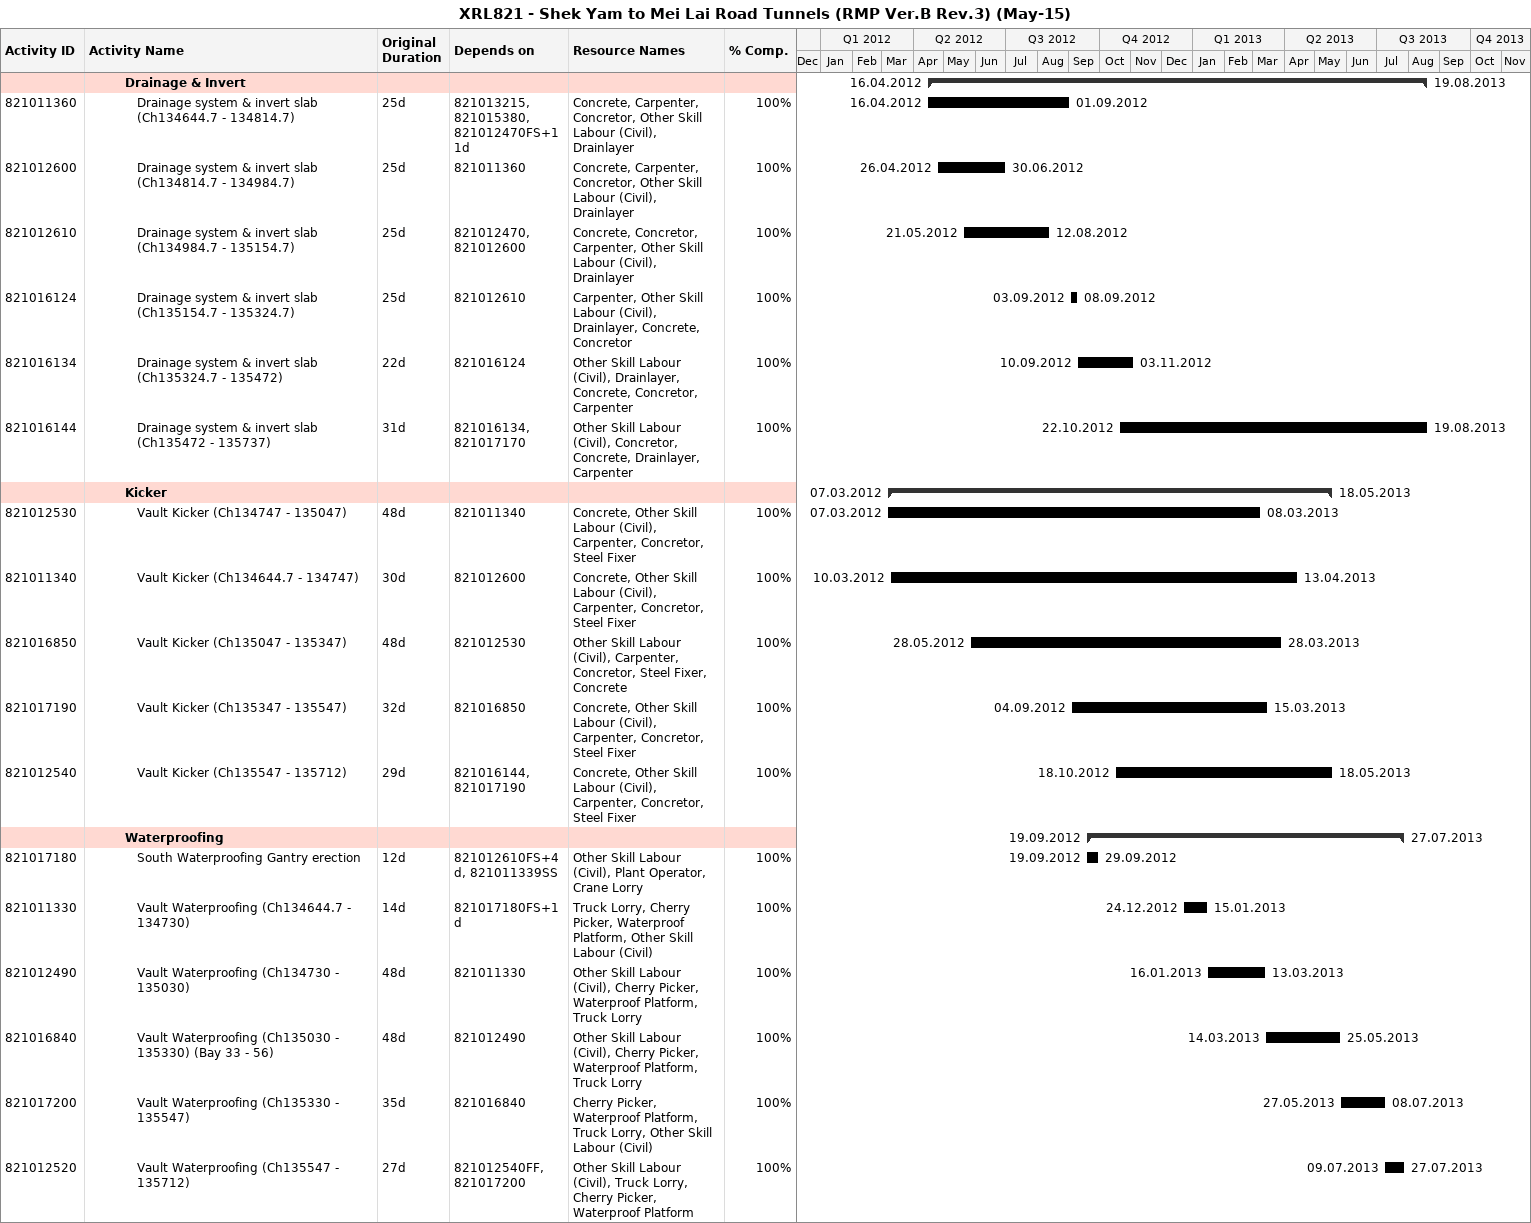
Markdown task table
XRL821 - Shek Yam to Mei Lai Road Tunnels (RMP Ver.B Rev.3) (May-15)

| ID | Level | Task | Original duration | Start | Finish | Predecessors | Resources | % complete |
|---|---|---|---|---|---|---|---|---|
|  | 4 | **Drainage & Invert** |  | 2012-04-16 | 2013-08-19 |  |  |  |
| 821011360 | 5 | Drainage system & invert slab (Ch134644.7 - 134814.7) | 25d | 2012-04-16 | 2012-09-01 | 821013215, 821015380, 821012470FS+11d | Concrete, Carpenter, Concretor, Other Skill Labour (Civil), Drainlayer | 100 |
| 821012600 | 5 | Drainage system & invert slab (Ch134814.7 - 134984.7) | 25d | 2012-04-26 | 2012-06-30 | 821011360 | Concrete, Carpenter, Concretor, Other Skill Labour (Civil), Drainlayer | 100 |
| 821012610 | 5 | Drainage system & invert slab (Ch134984.7 - 135154.7) | 25d | 2012-05-21 | 2012-08-12 | 821012470, 821012600 | Concrete, Concretor, Carpenter, Other Skill Labour (Civil), Drainlayer | 100 |
| 821016124 | 5 | Drainage system & invert slab (Ch135154.7 - 135324.7) | 25d | 2012-09-03 | 2012-09-08 | 821012610 | Carpenter, Other Skill Labour (Civil), Drainlayer, Concrete, Concretor | 100 |
| 821016134 | 5 | Drainage system & invert slab (Ch135324.7 - 135472) | 22d | 2012-09-10 | 2012-11-03 | 821016124 | Other Skill Labour (Civil), Drainlayer, Concrete, Concretor, Carpenter | 100 |
| 821016144 | 5 | Drainage system & invert slab (Ch135472 - 135737) | 31d | 2012-10-22 | 2013-08-19 | 821016134, 821017170 | Other Skill Labour (Civil), Concretor, Concrete, Drainlayer, Carpenter | 100 |
|  | 4 | **Kicker** |  | 2012-03-07 | 2013-05-18 |  |  |  |
| 821012530 | 5 | Vault Kicker (Ch134747 - 135047) | 48d | 2012-03-07 | 2013-03-08 | 821011340 | Concrete, Other Skill Labour (Civil), Carpenter, Concretor, Steel Fixer | 100 |
| 821011340 | 5 | Vault Kicker (Ch134644.7 - 134747) | 30d | 2012-03-10 | 2013-04-13 | 821012600 | Concrete, Other Skill Labour (Civil), Carpenter, Concretor, Steel Fixer | 100 |
| 821016850 | 5 | Vault Kicker (Ch135047 - 135347) | 48d | 2012-05-28 | 2013-03-28 | 821012530 | Other Skill Labour (Civil), Carpenter, Concretor, Steel Fixer, Concrete | 100 |
| 821017190 | 5 | Vault Kicker (Ch135347 - 135547) | 32d | 2012-09-04 | 2013-03-15 | 821016850 | Concrete, Other Skill Labour (Civil), Carpenter, Concretor, Steel Fixer | 100 |
| 821012540 | 5 | Vault Kicker (Ch135547 - 135712) | 29d | 2012-10-18 | 2013-05-18 | 821016144, 821017190 | Concrete, Other Skill Labour (Civil), Carpenter, Concretor, Steel Fixer | 100 |
|  | 4 | **Waterproofing** |  | 2012-09-19 | 2013-07-27 |  |  |  |
| 821017180 | 5 | South Waterproofing Gantry erection | 12d | 2012-09-19 | 2012-09-29 | 821012610FS+4d, 821011339SS | Other Skill Labour (Civil), Plant Operator, Crane Lorry | 100 |
| 821011330 | 5 | Vault Waterproofing (Ch134644.7 - 134730) | 14d | 2012-12-24 | 2013-01-15 | 821017180FS+1d | Truck Lorry, Cherry Picker, Waterproof Platform, Other Skill Labour (Civil) | 100 |
| 821012490 | 5 | Vault Waterproofing (Ch134730 - 135030) | 48d | 2013-01-16 | 2013-03-13 | 821011330 | Other Skill Labour (Civil), Cherry Picker, Waterproof Platform, Truck Lorry | 100 |
| 821016840 | 5 | Vault Waterproofing (Ch135030 - 135330) (Bay 33 - 56) | 48d | 2013-03-14 | 2013-05-25 | 821012490 | Other Skill Labour (Civil), Cherry Picker, Waterproof Platform, Truck Lorry | 100 |
| 821017200 | 5 | Vault Waterproofing (Ch135330 - 135547) | 35d | 2013-05-27 | 2013-07-08 | 821016840 | Cherry Picker, Waterproof Platform, Truck Lorry, Other Skill Labour (Civil) | 100 |
| 821012520 | 5 | Vault Waterproofing (Ch135547 - 135712) | 27d | 2013-07-09 | 2013-07-27 | 821012540FF, 821017200 | Other Skill Labour (Civil), Truck Lorry, Cherry Picker, Waterproof Platform | 100 |
